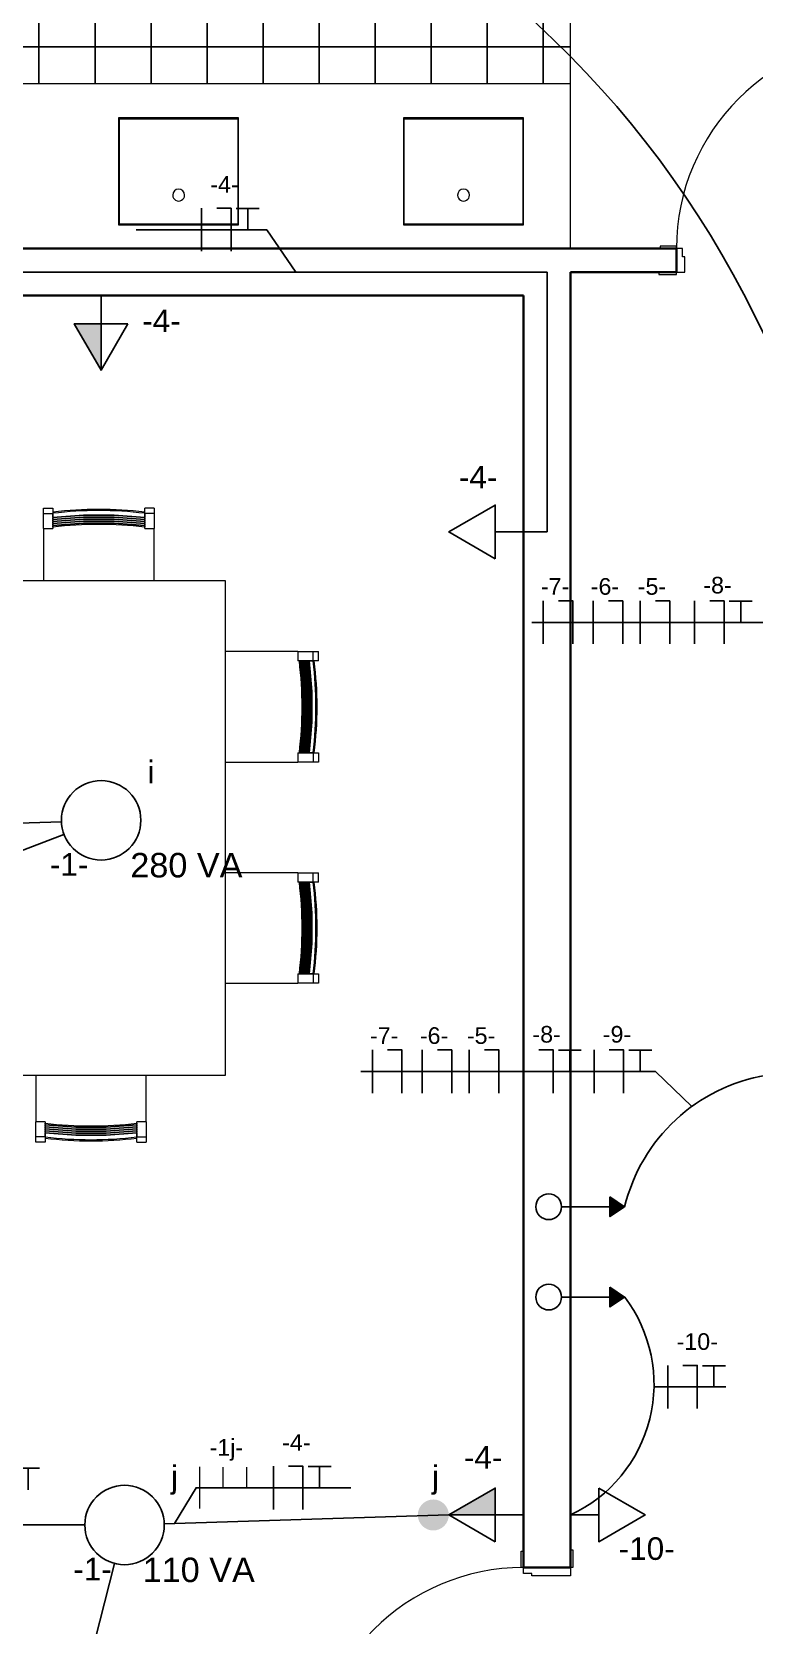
# Model space of a CAD drawing. Header units: metres. Extents: x -182 to 99, y 70 to 117.
# Drawn here: x 71.13 to 74.2, y 88.54 to 95.31 of the extents above; entities that cross this region are included whole.
import ezdxf

# ---------------------------------------------------------------- set-up
doc = ezdxf.new("R2010")
doc.units = ezdxf.units.M
doc.header["$LTSCALE"] = 0.01
doc.linetypes.add('ACAD_ISO02W100', pattern=[15, 12, -3])
for name, color, linetype, lineweight in [('A-DOOR', 1, 'Continuous', 9), ('A-DOOR-FRAM', 1, 'Continuous', 13), ('A-FLOR-OTLN', 6, 'Continuous', 13), ('A-FLOR-PATT', 8, 'Continuous', 13), ('A-WALL', 2, 'Continuous', 9), ('I-FURN', 6, 'Continuous', 9), ('P-SANR-FIXT', 6, 'Continuous', 9)]:
    doc.layers.add(name, color=color, linetype=linetype, lineweight=lineweight)
for name, color, linetype in [('FIAÇÃO', 10, 'Continuous'), ('Iluminação', 7, 'Continuous'), ('TOMADA', 7, 'ACAD_ISO02W100')]:
    doc.layers.add(name, color=color, linetype=linetype)
doc.styles.add('Arial', font='arial.ttf', dxfattribs={"height": 0.29506})
doc.styles.add('Arial_2', font='arial.ttf', dxfattribs={"height": 0.258177})
doc.dimstyles.new('Diagonal', dxfattribs={"dimscale": 0.3048, "dimtxt": 0.258177, "dimasz": 1.025262, "dimexe": 0.984252, "dimexo": 0.615157, "dimgap": 0.04101, "dimtad": 1, "dimrnd": 0.01, "dimzin": 0, "dimdsep": 46, "dimtxsty": 'Arial_2', "dimblk1": 'OBLIQUE', "dimblk2": 'OBLIQUE', "dimsah": 1, "dimcen": 0.09, "dimse1": 1, "dimse2": 1, "dimazin": 0, "dimtfac": 1, "dimtix": 1, "dimtmove": 0, "dimatfit": 3, "dimfxl": 1, "dimtvp": 1, "dimtfill": 1, "dimtolj": 1, "dimtzin": 0, "dimarcsym": 2})

# ---------------------------------------------------------------- blocks, each defined once
blk = doc.blocks.new('Puerta de 1 hoja - 90 x 210 cm-173611-Nivel 9')
at = {"layer": 'A-DOOR', "lineweight": 13}
blk.add_line((0.7169, 0.05), (0.7169, 0.95), dxfattribs=at)
blk.add_arc((0.7169, 0.05), 0.9, 90, 180, dxfattribs=at)
at = {"layer": 'A-DOOR-FRAM'}
for p, q in [((-0.1831, 0.06), (-0.2531, 0.06)), ((-0.2531, 0.06), (-0.2531, 0.05)), ((-0.1831, 0.05), (-0.1831, 0.06)), ((-0.1581, 0.05), (-0.1831, 0.05)), ((-0.1581, 0.015), (-0.1581, 0.05)), ((-0.1481, 0.015), (-0.1581, 0.015)), ((-0.1481, -0.05), (-0.1481, 0.015)), ((0.6919, 0.015), (0.6819, 0.015)), ((0.6819, 0.015), (0.6819, -0.05)), ((0.7169, 0.05), (0.6919, 0.05)), ((0.6919, 0.05), (0.6919, 0.015)), ((0.7869, 0.06), (0.7169, 0.06)), ((0.7169, 0.06), (0.7169, 0.05)), ((0.7869, 0.05), (0.7869, 0.06)), ((-0.2581, -0.05), (-0.2581, -0.06)), ((-0.2581, -0.06), (-0.1831, -0.06)), ((-0.1831, -0.06), (-0.1831, -0.05)), ((-0.1831, -0.05), (-0.1481, -0.05)), ((0.6819, -0.05), (0.7169, -0.05)), ((0.7169, -0.05), (0.7169, -0.06)), ((0.7169, -0.06), (0.7919, -0.06)), ((0.7919, -0.06), (0.7919, -0.05))]:
    blk.add_line(p, q, dxfattribs=at)
blk = doc.blocks.new('M_Fregadero - Trabajo - 510 mmx455 mm-480327-Nivel 9')
at = {"layer": 'P-SANR-FIXT'}
for p, q in [((0.255, 0), (-0.255, 0)), ((-0.255, 0), (-0.255, -0.455)), ((-0.251825, -0.451825), (-0.251825, -0.003175)), ((-0.251825, -0.003175), (0.251825, -0.003175)), ((0.251825, -0.003175), (0.251825, -0.451825)), ((0.255, -0.455), (0.255, 0)), ((-0.255, -0.455), (0.255, -0.455)), ((0.251825, -0.451825), (-0.251825, -0.451825))]:
    blk.add_line(p, q, dxfattribs=at)
for start, end in [(360, 180), (180, 360)]:
    blk.add_arc((0, -0.127), 0.0254, start, end, dxfattribs=at)
blk = doc.blocks.new('Table rectangulaire - Plateau en verre - Table rectangulaire - Plateau en verre-212281-Nivel 9')
at = {"layer": 'I-FURN'}
for p, q in [((1.0653, 0.5641), (-1.0347, 0.5641)), ((-1.0347, 0.5641), (-1.0347, -0.4859)), ((1.0653, -0.4859), (1.0653, 0.5641)), ((-1.0347, -0.4859), (1.0653, -0.4859))]:
    blk.add_line(p, q, dxfattribs=at)
blk = doc.blocks.new('MS-Chaise - MS-Chaise-213456-Nivel 9')
at = {"layer": 'I-FURN'}
for p, q in [((0.42, 0.7035), (0.42, 0.7261)), ((0.46, 0.7261), (0.42, 0.7261)), ((0.42, 0.6397), (0.42, 0.7035)), ((0.46, 0.7035), (0.42, 0.7035)), ((0.46, 0.7261), (0.46, 0.7035)), ((0.46, 0.7085), (0.46, 0.7035)), ((0.46, 0.6869), (0.46, 0.7035)), ((0.46, 0.7035), (0.46, 0.6869)), ((0.46, 0.6869), (0.46, 0.6841)), ((0.46, 0.6785), (0.46, 0.6841)), ((0.46, 0.6841), (0.46, 0.6785)), ((0.46, 0.6785), (0.46, 0.6757)), ((0.85, 0.7035), (0.85, 0.7261)), ((0.85, 0.7261), (0.89, 0.7261)), ((0.85, 0.7035), (0.85, 0.7085)), ((0.85, 0.7035), (0.85, 0.6869)), ((0.85, 0.6869), (0.85, 0.7035)), ((0.85, 0.7035), (0.89, 0.7035)), ((0.85, 0.6841), (0.85, 0.6869)), ((0.85, 0.6841), (0.85, 0.6785)), ((0.85, 0.6785), (0.85, 0.6841)), ((0.85, 0.6757), (0.85, 0.6785)), ((0.89, 0.7261), (0.89, 0.7035)), ((0.89, 0.7035), (0.89, 0.6397)), ((0.42, 0.6391), (0.42, 0.6397)), ((0.42, 0.6391), (0.42, 0.3319)), ((0.42, 0.6391), (0.46, 0.6391)), ((0.46, 0.6701), (0.46, 0.6757)), ((0.46, 0.6757), (0.46, 0.6701)), ((0.46, 0.6701), (0.46, 0.6673)), ((0.46, 0.6616), (0.46, 0.6673)), ((0.46, 0.6673), (0.46, 0.6616)), ((0.46, 0.6616), (0.46, 0.6588)), ((0.46, 0.6532), (0.46, 0.6588)), ((0.46, 0.6588), (0.46, 0.6532)), ((0.46, 0.6532), (0.46, 0.6504)), ((0.46, 0.645), (0.46, 0.6504)), ((0.46, 0.6504), (0.46, 0.6397)), ((0.46, 0.6397), (0.46, 0.6391)), ((0.85, 0.6757), (0.85, 0.6701)), ((0.85, 0.6701), (0.85, 0.6757)), ((0.85, 0.6673), (0.85, 0.6701)), ((0.85, 0.6673), (0.85, 0.6616)), ((0.85, 0.6616), (0.85, 0.6673)), ((0.85, 0.6588), (0.85, 0.6616)), ((0.85, 0.6588), (0.85, 0.6532)), ((0.85, 0.6532), (0.85, 0.6588)), ((0.85, 0.6504), (0.85, 0.6532)), ((0.85, 0.6504), (0.85, 0.645)), ((0.85, 0.6397), (0.85, 0.6504)), ((0.85, 0.6391), (0.85, 0.6397)), ((0.85, 0.6391), (0.89, 0.6391)), ((0.89, 0.6397), (0.89, 0.6391)), ((0.89, 0.3319), (0.89, 0.6391))]:
    blk.add_line(p, q, dxfattribs=at)
at = {"layer": 'I-FURN', "flags": 128}
for points in [[(0.46, 0.6869), (0.5899, 0.6976), (0.7201, 0.6976), (0.85, 0.6869)], [(0.85, 0.6841), (0.7201, 0.6948), (0.5899, 0.6948), (0.46, 0.6841)], [(0.46, 0.6785), (0.5899, 0.6891), (0.7201, 0.6891), (0.85, 0.6785)], [(0.85, 0.6757), (0.7201, 0.6863), (0.5899, 0.6863), (0.46, 0.6757)], [(0.46, 0.6701), (0.5899, 0.6807), (0.7201, 0.6807), (0.85, 0.6701)], [(0.85, 0.6673), (0.7201, 0.6779), (0.5899, 0.6779), (0.46, 0.6673)], [(0.46, 0.6616), (0.5899, 0.6723), (0.7201, 0.6723), (0.85, 0.6616)], [(0.85, 0.6588), (0.7201, 0.6695), (0.5899, 0.6695), (0.46, 0.6588)], [(0.46, 0.6532), (0.5899, 0.6638), (0.7201, 0.6638), (0.85, 0.6532)], [(0.85, 0.6504), (0.7201, 0.661), (0.5899, 0.661), (0.46, 0.6504)]]:
    blk.add_lwpolyline(points, dxfattribs=at)
at = {"layer": 'I-FURN'}
for centre, major_axis, start_param, end_param in [((0.655, -0.8779), (1.6139, 0), 1.449673, 1.69192), ((0.655, -0.8779), (1.6089, 0), 1.449295, 1.692298), ((0.655, -0.9365), (1.6089, 0), 1.449295, 1.692298)]:
    blk.add_ellipse(centre, major_axis=major_axis, ratio=0.990268, start_param=start_param, end_param=end_param, dxfattribs=at)
blk = doc.blocks.new('MS-Chaise - MS-Chaise-V8-Nivel 9')
at = {"layer": 'I-FURN'}
for p, q in [((0.42, 0.7035), (0.42, 0.7261)), ((0.46, 0.7261), (0.42, 0.7261)), ((0.42, 0.6397), (0.42, 0.7035)), ((0.46, 0.7035), (0.42, 0.7035)), ((0.46, 0.7261), (0.46, 0.7035)), ((0.46, 0.7085), (0.46, 0.7035)), ((0.46, 0.6869), (0.46, 0.7035)), ((0.46, 0.7035), (0.46, 0.6869)), ((0.46, 0.6869), (0.46, 0.6841)), ((0.46, 0.6785), (0.46, 0.6841)), ((0.46, 0.6841), (0.46, 0.6785)), ((0.46, 0.6785), (0.46, 0.6757)), ((0.85, 0.7035), (0.85, 0.7261)), ((0.85, 0.7261), (0.89, 0.7261)), ((0.85, 0.7035), (0.85, 0.7085)), ((0.85, 0.7035), (0.85, 0.6869)), ((0.85, 0.6869), (0.85, 0.7035)), ((0.85, 0.7035), (0.89, 0.7035)), ((0.85, 0.6841), (0.85, 0.6869)), ((0.85, 0.6841), (0.85, 0.6785)), ((0.85, 0.6785), (0.85, 0.6841)), ((0.85, 0.6757), (0.85, 0.6785)), ((0.89, 0.7261), (0.89, 0.7035)), ((0.89, 0.7035), (0.89, 0.6397)), ((0.42, 0.6391), (0.42, 0.6397)), ((0.42, 0.6391), (0.42, 0.4406)), ((0.42, 0.6391), (0.46, 0.6391)), ((0.46, 0.6701), (0.46, 0.6757)), ((0.46, 0.6757), (0.46, 0.6701)), ((0.46, 0.6701), (0.46, 0.6673)), ((0.46, 0.6616), (0.46, 0.6673)), ((0.46, 0.6673), (0.46, 0.6616)), ((0.46, 0.6616), (0.46, 0.6588)), ((0.46, 0.6532), (0.46, 0.6588)), ((0.46, 0.6588), (0.46, 0.6532)), ((0.46, 0.6532), (0.46, 0.6504)), ((0.46, 0.645), (0.46, 0.6504)), ((0.46, 0.6504), (0.46, 0.6397)), ((0.46, 0.6397), (0.46, 0.6391)), ((0.85, 0.6757), (0.85, 0.6701)), ((0.85, 0.6701), (0.85, 0.6757)), ((0.85, 0.6673), (0.85, 0.6701)), ((0.85, 0.6673), (0.85, 0.6616)), ((0.85, 0.6616), (0.85, 0.6673)), ((0.85, 0.6588), (0.85, 0.6616)), ((0.85, 0.6588), (0.85, 0.6532)), ((0.85, 0.6532), (0.85, 0.6588)), ((0.85, 0.6504), (0.85, 0.6532)), ((0.85, 0.6504), (0.85, 0.645)), ((0.85, 0.6397), (0.85, 0.6504)), ((0.85, 0.6391), (0.85, 0.6397)), ((0.85, 0.6391), (0.89, 0.6391)), ((0.89, 0.6397), (0.89, 0.6391)), ((0.89, 0.4406), (0.89, 0.6391))]:
    blk.add_line(p, q, dxfattribs=at)
at = {"layer": 'I-FURN', "flags": 128}
for points in [[(0.46, 0.6869), (0.5899, 0.6976), (0.7201, 0.6976), (0.85, 0.6869)], [(0.85, 0.6841), (0.7201, 0.6948), (0.5899, 0.6948), (0.46, 0.6841)], [(0.46, 0.6785), (0.5899, 0.6891), (0.7201, 0.6891), (0.85, 0.6785)], [(0.85, 0.6757), (0.7201, 0.6863), (0.5899, 0.6863), (0.46, 0.6757)], [(0.46, 0.6701), (0.5899, 0.6807), (0.7201, 0.6807), (0.85, 0.6701)], [(0.85, 0.6673), (0.7201, 0.6779), (0.5899, 0.6779), (0.46, 0.6673)], [(0.46, 0.6616), (0.5899, 0.6723), (0.7201, 0.6723), (0.85, 0.6616)], [(0.85, 0.6588), (0.7201, 0.6695), (0.5899, 0.6695), (0.46, 0.6588)], [(0.46, 0.6532), (0.5899, 0.6638), (0.7201, 0.6638), (0.85, 0.6532)], [(0.85, 0.6504), (0.7201, 0.661), (0.5899, 0.661), (0.46, 0.6504)]]:
    blk.add_lwpolyline(points, dxfattribs=at)
at = {"layer": 'I-FURN'}
for centre, major_axis, start_param, end_param in [((0.655, -0.8779), (1.6139, 0), 1.449673, 1.69192), ((0.655, -0.8779), (1.6089, 0), 1.449295, 1.692298), ((0.655, -0.9365), (1.6089, 0), 1.449295, 1.692298)]:
    blk.add_ellipse(centre, major_axis=major_axis, ratio=0.990268, start_param=start_param, end_param=end_param, dxfattribs=at)
blk = doc.blocks.new('MS-Chaise - MS-Chaise-V9-Nivel 9')
at = {"layer": 'I-FURN'}
for p, q in [((0.42, -0.4161), (0.42, -0.6391)), ((0.89, -0.6391), (0.89, -0.4161)), ((0.46, -0.6391), (0.42, -0.6391)), ((0.42, -0.6397), (0.42, -0.6391)), ((0.42, -0.7035), (0.42, -0.6397)), ((0.46, -0.6391), (0.46, -0.6397)), ((0.46, -0.6397), (0.46, -0.6504)), ((0.46, -0.6504), (0.46, -0.645)), ((0.46, -0.6504), (0.46, -0.6532)), ((0.46, -0.6588), (0.46, -0.6532)), ((0.46, -0.6532), (0.46, -0.6588)), ((0.46, -0.6588), (0.46, -0.6616)), ((0.46, -0.6673), (0.46, -0.6616)), ((0.46, -0.6616), (0.46, -0.6673)), ((0.46, -0.6673), (0.46, -0.6701)), ((0.46, -0.6757), (0.46, -0.6701)), ((0.46, -0.6701), (0.46, -0.6757)), ((0.46, -0.6757), (0.46, -0.6785)), ((0.89, -0.6391), (0.85, -0.6391)), ((0.85, -0.6397), (0.85, -0.6391)), ((0.85, -0.6504), (0.85, -0.6397)), ((0.85, -0.645), (0.85, -0.6504)), ((0.85, -0.6532), (0.85, -0.6504)), ((0.85, -0.6532), (0.85, -0.6588)), ((0.85, -0.6588), (0.85, -0.6532)), ((0.85, -0.6616), (0.85, -0.6588)), ((0.85, -0.6616), (0.85, -0.6673)), ((0.85, -0.6673), (0.85, -0.6616)), ((0.85, -0.6701), (0.85, -0.6673)), ((0.85, -0.6701), (0.85, -0.6757)), ((0.85, -0.6757), (0.85, -0.6701)), ((0.85, -0.6785), (0.85, -0.6757)), ((0.89, -0.6391), (0.89, -0.6397)), ((0.89, -0.6397), (0.89, -0.7035)), ((0.42, -0.7261), (0.42, -0.7035)), ((0.42, -0.7035), (0.46, -0.7035)), ((0.42, -0.7261), (0.46, -0.7261)), ((0.46, -0.6841), (0.46, -0.6785)), ((0.46, -0.6785), (0.46, -0.6841)), ((0.46, -0.6841), (0.46, -0.6869)), ((0.46, -0.7035), (0.46, -0.6869)), ((0.46, -0.6869), (0.46, -0.7035)), ((0.46, -0.7035), (0.46, -0.7085)), ((0.46, -0.7035), (0.46, -0.7261)), ((0.85, -0.6785), (0.85, -0.6841)), ((0.85, -0.6841), (0.85, -0.6785)), ((0.85, -0.6869), (0.85, -0.6841)), ((0.85, -0.6869), (0.85, -0.7035)), ((0.85, -0.7035), (0.85, -0.6869)), ((0.85, -0.7085), (0.85, -0.7035)), ((0.85, -0.7261), (0.85, -0.7035)), ((0.89, -0.7035), (0.85, -0.7035)), ((0.89, -0.7261), (0.85, -0.7261)), ((0.89, -0.7035), (0.89, -0.7261))]:
    blk.add_line(p, q, dxfattribs=at)
at = {"layer": 'I-FURN', "flags": 128}
for points in [[(0.46, -0.6504), (0.5899, -0.661), (0.7201, -0.661), (0.85, -0.6504)], [(0.85, -0.6532), (0.7201, -0.6638), (0.5899, -0.6638), (0.46, -0.6532)], [(0.46, -0.6588), (0.5899, -0.6695), (0.7201, -0.6695), (0.85, -0.6588)], [(0.85, -0.6616), (0.7201, -0.6723), (0.5899, -0.6723), (0.46, -0.6616)], [(0.46, -0.6673), (0.5899, -0.6779), (0.7201, -0.6779), (0.85, -0.6673)], [(0.85, -0.6701), (0.7201, -0.6807), (0.5899, -0.6807), (0.46, -0.6701)], [(0.46, -0.6757), (0.5899, -0.6863), (0.7201, -0.6863), (0.85, -0.6757)], [(0.85, -0.6785), (0.7201, -0.6891), (0.5899, -0.6891), (0.46, -0.6785)], [(0.46, -0.6841), (0.5899, -0.6948), (0.7201, -0.6948), (0.85, -0.6841)], [(0.85, -0.6869), (0.7201, -0.6976), (0.5899, -0.6976), (0.46, -0.6869)]]:
    blk.add_lwpolyline(points, dxfattribs=at)
at = {"layer": 'I-FURN'}
for centre, major_axis, start_param, end_param in [((0.655, 0.9365), (1.6089, 0), 4.590887, 4.833891), ((0.655, 0.8779), (1.6089, 0), 4.590887, 4.833891), ((0.655, 0.8779), (1.6139, 0), 4.591266, 4.833512)]:
    blk.add_ellipse(centre, major_axis=major_axis, ratio=0.990268, start_param=start_param, end_param=end_param, dxfattribs=at)
blk = doc.blocks.new('Puerta de 1 hoja - 90 x 210 cm-249323-Nivel 9')
at = {"layer": 'A-DOOR', "lineweight": 13}
blk.add_line((0.7169, -0.1), (0.7169, -1), dxfattribs=at)
blk.add_arc((0.7169, -0.1), 0.9, 180, 270, dxfattribs=at)
at = {"layer": 'A-DOOR-FRAM'}
for p, q in [((-0.2581, 0.11), (-0.1831, 0.11)), ((-0.2581, 0.1), (-0.2581, 0.11)), ((-0.1831, 0.11), (-0.1831, 0.1)), ((-0.1831, 0.1), (-0.1481, 0.1)), ((-0.1481, 0.1), (-0.1481, -0.065)), ((0.6819, -0.065), (0.6819, 0.1)), ((0.6819, 0.1), (0.7169, 0.1)), ((0.7169, 0.1), (0.7169, 0.11)), ((0.7169, 0.11), (0.7919, 0.11)), ((0.7919, 0.11), (0.7919, 0.1)), ((-0.1581, -0.065), (-0.1581, -0.1)), ((-0.1481, -0.065), (-0.1581, -0.065)), ((0.6919, -0.065), (0.6819, -0.065)), ((0.6919, -0.1), (0.6919, -0.065)), ((-0.2531, -0.11), (-0.2531, -0.1)), ((-0.1831, -0.11), (-0.2531, -0.11)), ((-0.1831, -0.1), (-0.1831, -0.11)), ((-0.1581, -0.1), (-0.1831, -0.1)), ((0.7169, -0.1), (0.6919, -0.1)), ((0.7169, -0.11), (0.7169, -0.1)), ((0.7869, -0.11), (0.7169, -0.11)), ((0.7869, -0.1), (0.7869, -0.11))]:
    blk.add_line(p, q, dxfattribs=at)
blk = doc.blocks.new('_Oblique')
at = {"color": 0, "linetype": 'ByBlock', "lineweight": -2}
blk.add_line((-0.5, -0.5), (0.5, 0.5), dxfattribs=at)
blk = doc.blocks.new('*D808')
at = {"color": 0, "lineweight": -2, "transparency": 16777216}
blk.add_line((86.913, 110.5367), (86.913, 81.3425), dxfattribs=at)
at = {"layer": 'Defpoints', "color": 0, "transparency": 16777216}
for p in [(78.2131, 110.5367), (67.3452, 81.3425), (86.913, 81.3425)]:
    blk.add_point(p, dxfattribs=at)
at = {"color": 0, "lineweight": -2, "transparency": 16777216, "xscale": 0.3124999999999999, "yscale": 0.3124999999999999, "zscale": 0.3124999999999999}
for p, rotation in [((86.913, 110.5367), 90), ((86.913, 81.3425), 270)]:
    blk.add_blockref('_Oblique', p, dxfattribs=dict(at, rotation=rotation))
at = {"color": 0, "transparency": 16777216, "insert": (86.7687, 95.9396), "char_height": 0.25818, "attachment_point": 5, "rotation": 90, "style": 'Arial_2', "bg_fill": 3, "box_fill_scale": 1.1, "bg_fill_color": 256, "bg_fill_true_color": 13158600, "bg_fill_transparency": 0}
blk.add_mtext('\\A1;29.19', dxfattribs=at)
blk = doc.blocks.new('fnt')
at = {"layer": 'FIAÇÃO', "color": 1}
blk.add_line((-91.754, 85.1588), (-91.754, 85.3417), dxfattribs=at)
at = {"layer": 'FIAÇÃO', "color": 3}
blk.add_line((-91.5578, 85.2489), (-91.5578, 85.3404), dxfattribs=at)
at = {"layer": 'FIAÇÃO', "color": 5}
blk.add_lwpolyline([(-91.6285, 85.1588), (-91.6285, 85.3417), (-91.6895, 85.3417)], dxfattribs=at)
at = {"layer": 'FIAÇÃO', "color": 3}
blk.add_lwpolyline([(-91.6066, 85.3404), (-91.5578, 85.3404), (-91.509, 85.3404)], dxfattribs=at)
blk = doc.blocks.new('F-N')
at = {"layer": 'FIAÇÃO'}
blk.add_line((2561.97, 1254.62), (2561.97, 1275.44), dxfattribs=at)
at = {"layer": 'FIAÇÃO', "color": 5}
blk.add_lwpolyline([(2576.26, 1254.62), (2576.26, 1275.44), (2569.32, 1275.44)], dxfattribs=at)

msp = doc.modelspace()

# ---------------------------------------------------------------- hatches: boundary and pattern name
at = {"transparency": 33554687}
h = msp.add_hatch(dxfattribs=at)
h.set_pattern_fill('NET', color=251, scale=0.075)
h.set_pattern_definition([(0, (-100.5304, 1e-14), (0, 0.238125), []), (90, (-100.5304, 1e-14), (-0.238125, 0), [])])
h.paths.add_polyline_path([(73.4171, 98.0927), (70.1171, 98.0927), (70.1171, 96.8477), (70.1271, 96.8477), (70.1271, 96.7727), (70.1171, 96.7377), (70.0521, 96.7377), (70.0171, 96.7477), (70.0171, 96.7727), (69.1171, 96.7727, 0.414214), (70.0171, 95.8727), (70.0171, 95.8977), (70.0521, 95.8977), (70.0521, 95.9077), (70.1171, 95.9077), (70.1171, 95.8727), (70.1271, 95.8727), (70.1271, 95.7977), (70.1171, 95.5627), (70.1171, 95.2127), (70.1171, 95.0927), (73.4171, 95.0927)])
h.paths.add_polyline_path([(70.0171, 95.8727, -0.414214), (69.1171, 96.7727), (70.0171, 96.7727), (70.0171, 97.9927), (68.5739, 97.9927), (68.5739, 94.9554), (70.1171, 94.9554), (70.1171, 95.2127), (70.1171, 95.5627), (70.1171, 95.8727)])
h.paths.add_polyline_path([(68.8633, 97.3562), (68.8633, 97.9727), (69.4633, 97.9727), (69.4633, 97.3562)], flags=16)
h.paths.add_polyline_path([(68.5739, 97.3562), (68.1985, 97.3562), (68.1985, 97.9927), (66.4571, 97.9927), (66.4571, 96.5927), (66.4581, 96.5927), (66.4581, 95.7927), (66.4571, 95.5627), (66.4571, 95.2127), (66.4571, 94.9554), (66.7321, 94.9554), (66.7321, 95.0827), (67.3921, 95.0827), (67.3921, 94.9554), (67.5129, 94.9554), (67.5129, 95.0827), (68.1729, 95.0827), (68.1729, 94.9554), (68.2921, 94.9554), (68.2921, 95.0827), (68.5739, 95.0827)])
h.paths.add_polyline_path([(66.8689, 97.3562), (66.8689, 97.9727), (67.4689, 97.9727), (67.4689, 97.3562)], flags=16)
h.paths.add_polyline_path([(67.5337, 97.3562), (67.5337, 97.9727), (68.1337, 97.9727), (68.1337, 97.3562)], flags=16)
h.paths.add_polyline_path([(70.2577, 95.4414), (73.2711, 95.4414), (73.2711, 95.9278), (70.2577, 95.9278)], flags=24)
h.paths.add_polyline_path([(66.7364, 95.6644), (69.1819, 95.6644), (69.1819, 96.5201), (66.7364, 96.5201)], flags=9)

# ---------------------------------------------------------------- linework, layer by layer
at = {"layer": 'A-FLOR-OTLN'}
msp.add_line((73.4171, 95.0927), (70.1171, 95.0927), dxfattribs=at)
at = {"layer": 'A-FLOR-PATT', "lineweight": 9}
msp.add_line((73.4171, 94.3927), (73.4171, 98.0927), dxfattribs=at)
at = {"layer": 'A-WALL', "color": 7, "lineweight": 35}
for p, q in [((73.8671, 94.3927), (70.1171, 94.3927)), ((73.8671, 94.2927), (73.8671, 94.3927)), ((73.4171, 88.787), (73.4171, 94.2927)), ((73.4171, 94.2927), (73.8671, 94.2927)), ((69.6264, 94.1927), (73.2171, 94.1927)), ((73.2171, 94.1927), (73.2171, 88.787)), ((73.2171, 88.787), (73.4171, 88.787))]:
    msp.add_line(p, q, dxfattribs=at)

# ---------------------------------------------------------------- block references
at = {"layer": 'A-DOOR'}
msp.add_blockref('Puerta de 1 hoja - 90 x 210 cm-173611-Nivel 9', (74.0503, 94.3427), dxfattribs=at)
at = {"layer": 'A-DOOR', "rotation": 269.9999999999999}
msp.add_blockref('Puerta de 1 hoja - 90 x 210 cm-249323-Nivel 9', (73.3171, 88.6039), dxfattribs=at)
at = {"layer": 'I-FURN'}
for name, p, rotation in [('MS-Chaise - MS-Chaise-V9-Nivel 9', (72.067, 92.5637), 180), ('Table rectangulaire - Plateau en verre - Table rectangulaire - Plateau en verre-212281-Nivel 9', (71.3864, 91.9451), 269.9999999999998), ('MS-Chaise - MS-Chaise-213456-Nivel 9', (71.6194, 93.0998), 269.9999999999998), ('MS-Chaise - MS-Chaise-213456-Nivel 9', (71.6194, 92.1598), 269.9999999999998), ('MS-Chaise - MS-Chaise-V8-Nivel 9', (72.0339, 91.3205), 180)]:
    msp.add_blockref(name, p, dxfattribs=dict(at, rotation=rotation))
at = {"layer": 'P-SANR-FIXT', "rotation": 180}
for p in [(71.7514, 94.4927), (72.9621, 94.4927)]:
    msp.add_blockref('M_Fregadero - Trabajo - 510 mmx455 mm-480327-Nivel 9', p, dxfattribs=at)

# ---------------------------------------------------------------- next in the draw order: dimensions: what is measured, and where the dimension line sits
at = {"color": 1}
dim = msp.add_linear_dim(base=(86.913, 81.3425), p1=(78.2131, 110.5367), p2=(67.3452, 81.3425), angle=90, dimstyle='Diagonal', override={"dimpost": '<>'}, dxfattribs=at)
dim.commit()
dim.dimension.update_dxf_attribs({"geometry": '*D808', "text_midpoint": (86.7687, 95.9396)})

# ---------------------------------------------------------------- next in the draw order: hatches: boundary and pattern name
at = {"layer": 'Iluminação', "ltscale": 0.5, "true_color": 0xffffff}
for points in [[(71.4218, 93.8751), (71.4218, 94.0728), (71.3076, 94.0728)], [(72.8995, 89.0103), (73.0973, 89.0103), (73.0973, 89.1244)]]:
    msp.add_hatch(color=7, dxfattribs=at).paths.add_polyline_path(points)
at = {"layer": 'Iluminação', "ltscale": 0.5}
h = msp.add_hatch(color=0, dxfattribs=at)
h.dxf.hatch_style = 1
h.paths.add_polyline_path([(73.647, 90.3202), (73.5846, 90.3618), (73.5846, 90.3202), (73.5846, 90.2786)])
h = msp.add_hatch(color=0, dxfattribs=at)
h.dxf.hatch_style = 1
h.paths.add_polyline_path([(73.647, 89.9364), (73.5846, 89.9781), (73.5846, 89.9364), (73.5846, 89.8948)])
at = {"layer": 'Iluminação', "ltscale": 0.5, "true_color": 0xffffff}
h = msp.add_hatch(color=7, dxfattribs=at)
h.dxf.hatch_style = 1
h.paths.add_polyline_path([(72.8337, 89.0761, 1), (72.8337, 88.9444, 1)])

# ---------------------------------------------------------------- next in the draw order: linework, layer by layer
at = {"layer": 'FIAÇÃO', "lineweight": 20}
msp.add_line((71.8412, 89.0384), (71.8412, 89.2153), dxfattribs=at)
at = {"layer": 'FIAÇÃO', "color": 18, "lineweight": 20, "true_color": 0x000000}
for p, q in [((71.9412, 89.1256), (71.9412, 89.2141)), ((72.0412, 89.1256), (72.0412, 89.2141))]:
    msp.add_line(p, q, dxfattribs=at)
at = {"layer": 'Iluminação', "color": 0, "ltscale": 0.5}
for p, q in [((72.1258, 94.4727), (71.5715, 94.4727)), ((72.2498, 94.2927), (72.1258, 94.4727)), ((73.3171, 93.1884), (73.3171, 94.2927)), ((73.2171, 93.1884), (73.3171, 93.1884)), ((74.505, 92.8039), (73.2518, 92.8039)), ((71.2531, 91.9567), (70.0756, 91.915)), ((68.1544, 90.713), (71.2641, 91.9024)), ((73.7786, 90.895), (72.5255, 90.895)), ((73.9328, 90.7466), (73.7786, 90.895)), ((73.3789, 90.3202), (73.5846, 90.3202)), ((73.3789, 89.9364), (73.5846, 89.9364)), ((73.7717, 89.5545), (74.0764, 89.5545)), ((71.6901, 88.9729), (72.8995, 89.0103)), ((71.3527, 88.9677), (69.9609, 88.9677)), ((71.027, 87.0425), (71.4794, 88.8042))]:
    msp.add_line(p, q, dxfattribs=at)
at = {"layer": 'Iluminação', "color": 7, "ltscale": 0.5, "true_color": 0xffffff}
msp.add_line((73.2171, 93.1884), (73.0973, 93.1884), dxfattribs=at)
at = {"layer": 'Iluminação', "color": 0, "ltscale": 0.5}
for points in [[(73.3171, 94.2927), (66.946, 94.2927), (66.946, 94.3927)], [(71.7339, 88.9742), (71.8256, 89.1256), (72.4825, 89.1256)]]:
    msp.add_lwpolyline(points, dxfattribs=at)
at = {"layer": 'Iluminação', "color": 7, "ltscale": 0.5, "true_color": 0xffffff}
for points in [[(71.4218, 94.1927), (71.4218, 93.8751)], [(73.2171, 89.0103), (72.8995, 89.0103)], [(73.4171, 89.0103), (73.537, 89.0103)]]:
    msp.add_lwpolyline(points, dxfattribs=at)
for points in [[(71.536, 94.0728), (71.4218, 93.8751), (71.3076, 94.0728)], [(73.0973, 93.0742), (72.8995, 93.1884), (73.0973, 93.3026)], [(73.0973, 88.8961), (72.8995, 89.0103), (73.0973, 89.1244)], [(73.537, 89.1245), (73.7347, 89.0103), (73.537, 88.8961)]]:
    msp.add_lwpolyline(points, close=True, dxfattribs=at)
at = {"layer": 'Iluminação', "color": 0, "ltscale": 0.5}
for points in [[(73.5846, 90.3618), (73.647, 90.3202), (73.5846, 90.2786)], [(73.5846, 89.9781), (73.647, 89.9364), (73.5846, 89.8948)]]:
    msp.add_lwpolyline(points, close=True, dxfattribs=at)
at = {"layer": 'Iluminação', "color": 7, "ltscale": 0.5, "true_color": 0xffffff}
for centre in [(71.4218, 91.9627), (71.5214, 88.9677)]:
    msp.add_circle(centre, 0.1688, dxfattribs=at)
at = {"layer": 'Iluminação', "color": 0, "ltscale": 0.5}
for centre in [(73.3241, 90.3202), (73.3241, 89.9364)]:
    msp.add_circle(centre, 0.0548, dxfattribs=at)
for centre, radius, start, end in [((70.4021, 92.234), 4.2348, 343.74671, 68.91165), ((74.3711, 90.1438), 0.7453, 99.46224, 166.30822), ((73.1592, 89.5659), 0.6126, 294.9, 37.21742)]:
    msp.add_arc(centre, radius, start, end, dxfattribs=at)

# ---------------------------------------------------------------- next in the draw order: block references
at = {"layer": 'FIAÇÃO', "lineweight": 20, "xscale": 0.008784106945095342, "yscale": 0.008784106945095342, "zscale": 0.008784106945095342}
for p in [(50.7966, 81.6917), (51.0086, 81.6917), (51.2084, 81.6917), (50.0702, 79.7828), (50.2823, 79.7828), (50.4821, 79.7828)]:
    msp.add_blockref('F-N', p, dxfattribs=at)
at = {"layer": 'TOMADA', "color": 0}
for p in [(163.6026, 9.2224), (165.6981, 7.5536), (164.9718, 5.6447), (165.2708, 5.6447), (165.5843, 4.3042), (162.6691, 3.8688), (163.9081, 3.8753)]:
    msp.add_blockref('fnt', p, dxfattribs=at)

# ---------------------------------------------------------------- next in the draw order: texts
at = {"layer": 'FIAÇÃO', "lineweight": 20, "style": 'Arial'}
for s, p in [('-4-', (71.8858, 94.63)), ('-7-', (73.2908, 92.9212)), ('-6-', (73.5029, 92.9212)), ('-5-', (73.7026, 92.9212)), ('-8-', (73.9813, 92.9267)), ('-7-', (72.5645, 91.0123)), ('-6-', (72.7765, 91.0123)), ('-5-', (72.9763, 91.0123)), ('-8-', (73.255, 91.0178)), ('-9-', (73.554, 91.0178)), ('-10-', (73.8675, 89.7118)), ('-1j-', (71.8828, 89.2623)), ('-4-', (72.1912, 89.2829))]:
    msp.add_text(s, height=0.07075, dxfattribs=at).set_placement(p)
at = {"layer": 'Iluminação', "color": 7, "ltscale": 0.5, "true_color": 0xffffff, "style": 'Arial'}
for s, height, p in [('-4-', 0.09589, (71.5963, 94.0374)), ('-4-', 0.09589, (72.9422, 93.3732)), ('i', 0.0959, (71.6192, 92.1201)), ('-1-', 0.09589, (71.2041, 91.7273)), ('-4-', 0.09589, (72.9636, 89.2075)), ('j', 0.0959, (71.7188, 89.1251)), ('j', 0.0959, (72.828, 89.1251)), ('-10-', 0.09589, (73.6214, 88.8194)), ('-1-', 0.09589, (71.3038, 88.7323))]:
    msp.add_text(s, height=height, dxfattribs=at).set_placement(p)
at = {"layer": 'Iluminação', "color": 7, "ltscale": 0.5, "true_color": 0xffffff, "char_height": 0.104025, "width": 0.595396, "attachment_point": 8, "style": 'Arial'}
for s, insert in [('{\\H0.0275x;\\P\\P}280 VA', (71.7844, 91.7185)), ('{\\H0.0275x;\\P\\P}110 VA', (71.8369, 88.7235))]:
    msp.add_mtext(s, dxfattribs=dict(at, insert=insert))

doc.saveas('drawing.dxf')
